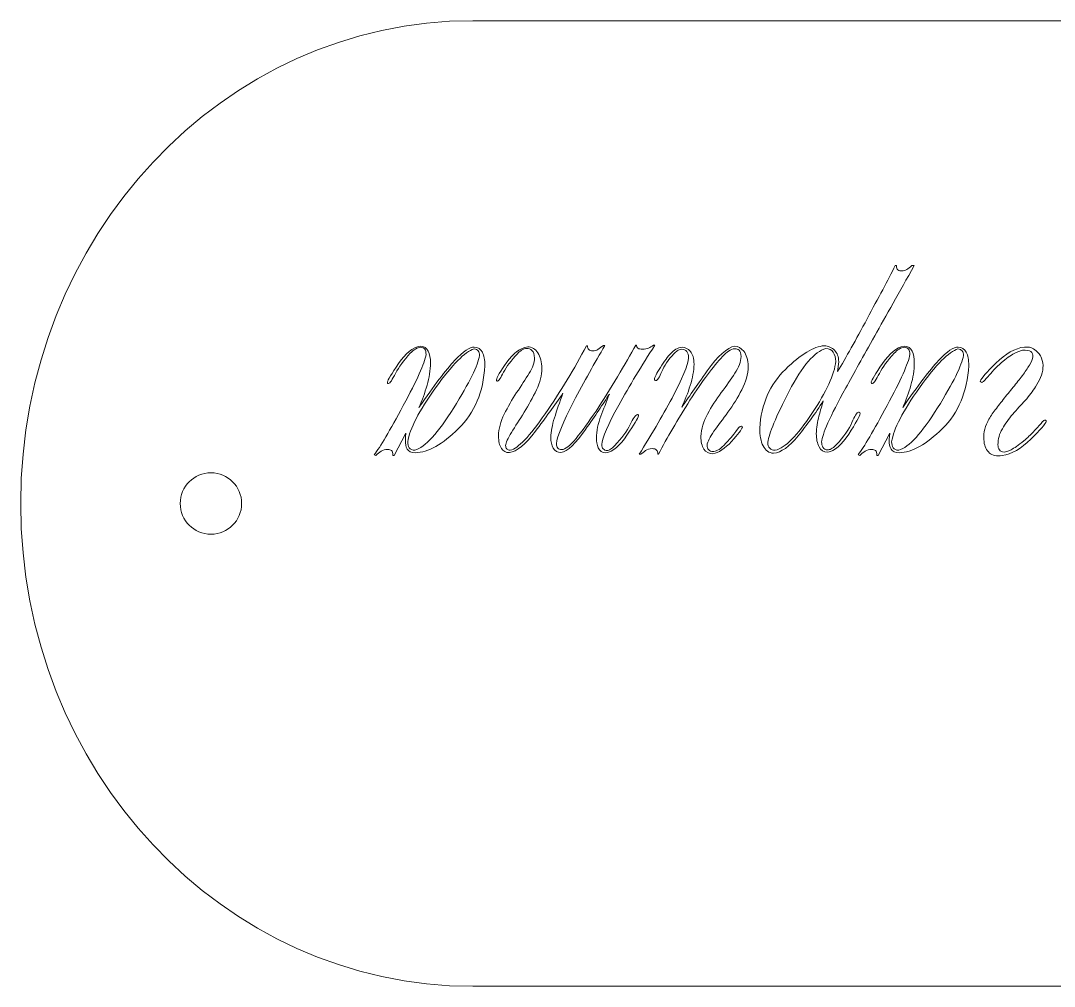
# Model space of a CAD drawing. Header units: centimetres. Extents: x -34.6 to 30.5, y -3.3 to 7.
# Drawn here: x 17.113 to 20.645, y -3.259 to 0.041 of the extents above; entities that cross this region are included whole.
import ezdxf

# ---------------------------------------------------------------- set-up
doc = ezdxf.new("R2010")
doc.units = ezdxf.units.CM
doc.header["$MEASUREMENT"] = 0
doc.layers.add('layer 1', color=7, linetype='Continuous')

msp = doc.modelspace()

# ---------------------------------------------------------------- linework, layer by layer
at = {"layer": 'layer 1', "color": 250, "lineweight": 9}
for points, knots in [([(18.65834, 0.04103), (18.65834, 0.04103), (25.86834, 0.04103), (25.86834, 0.04103), (25.86834, 0.04103), (26.72161, 0.04103), (27.41334, -0.6977), (27.41334, -1.60897), (27.41334, -1.60897), (27.41334, -2.52024), (26.72161, -3.25897), (25.86834, -3.25897), (25.86834, -3.25897), (25.86834, -3.25897), (18.65834, -3.25897), (18.65834, -3.25897), (18.65834, -3.25897), (17.80507, -3.25897), (17.11334, -2.52024), (17.11334, -1.60897), (17.11334, -1.60897), (17.11334, -0.6977), (17.80507, 0.04103), (18.65834, 0.04103)], [0, 0, 0, 0, 0.1428571, 0.1428571, 0.1428571, 0.1428571, 0.2857143, 0.2857143, 0.2857143, 0.2857143, 0.4285714, 0.4285714, 0.4285714, 0.4285714, 0.5714286, 0.5714286, 0.5714286, 0.5714286, 0.7142857, 0.7142857, 0.7142857, 0.7142857, 1, 1, 1, 1]), ([(17.76334, -1.50397), (17.82133, -1.50397), (17.86834, -1.55098), (17.86834, -1.60897), (17.86834, -1.60897), (17.86834, -1.66696), (17.82133, -1.71397), (17.76334, -1.71397), (17.76334, -1.71397), (17.70535, -1.71397), (17.65834, -1.66696), (17.65834, -1.60897), (17.65834, -1.60897), (17.65834, -1.55098), (17.70535, -1.50397), (17.76334, -1.50397)], [0, 0, 0, 0, 0.2, 0.2, 0.2, 0.2, 0.4, 0.4, 0.4, 0.4, 0.6, 0.6, 0.6, 0.6, 1, 1, 1, 1])]:
    msp.add_open_spline(points, degree=3, knots=knots, dxfattribs=at)
at = {"layer": 'layer 1', "color": 242, "lineweight": 9}
for points, knots in [([(19.89991, -1.40881), (19.92619, -1.38023), (19.94383, -1.35466), (19.95318, -1.33226), (19.95318, -1.33226), (19.96253, -1.30986), (19.97011, -1.29804), (19.97593, -1.29663), (19.97593, -1.29663), (19.97805, -1.29663), (19.97929, -1.29698), (19.97999, -1.29768), (19.97999, -1.29768), (19.9807, -1.29839), (19.98105, -1.29945), (19.98105, -1.30086), (19.98105, -1.30086), (19.97929, -1.31144), (19.96641, -1.33508), (19.94224, -1.37177), (19.94224, -1.37177), (19.91825, -1.40846), (19.89444, -1.42927), (19.87098, -1.43403), (19.87098, -1.43403), (19.85687, -1.43368), (19.84682, -1.42733), (19.84082, -1.41516), (19.84082, -1.41516), (19.83465, -1.40299), (19.83165, -1.38817), (19.83165, -1.37053), (19.83165, -1.37053), (19.832, -1.3499), (19.835, -1.32979), (19.84047, -1.31038), (19.84047, -1.31038), (19.84593, -1.29098), (19.85105, -1.2737), (19.85546, -1.25853), (19.85546, -1.25853), (19.8283, -1.30086), (19.79954, -1.34072), (19.76938, -1.37776), (19.76938, -1.37776), (19.73922, -1.41498), (19.71135, -1.43474), (19.68577, -1.43721), (19.68577, -1.43721), (19.6699, -1.4365), (19.6579, -1.42804), (19.64997, -1.41198), (19.64997, -1.41198), (19.64203, -1.39576), (19.63815, -1.37582), (19.63815, -1.35201), (19.63815, -1.35201), (19.64362, -1.26946), (19.6729, -1.20226), (19.72581, -1.15058), (19.72581, -1.15058), (19.77891, -1.09889), (19.823, -1.07208), (19.85863, -1.06997), (19.85863, -1.06997), (19.8731, -1.07067), (19.88492, -1.07579), (19.89391, -1.08531), (19.89391, -1.08531), (19.90309, -1.09466), (19.90785, -1.10771), (19.9082, -1.12429), (19.9082, -1.12429), (19.9082, -1.12429), (19.90414, -1.15834), (19.90414, -1.15834), (19.90414, -1.15834), (19.93307, -1.11018), (19.96676, -1.05003), (20.00539, -0.97789), (20.00539, -0.97789), (20.04402, -0.90575), (20.07595, -0.84507), (20.10152, -0.79586), (20.10152, -0.79586), (20.10152, -0.79586), (20.10558, -0.79586), (20.10558, -0.79586), (20.10558, -0.79586), (20.10523, -0.80309), (20.10681, -0.80803), (20.11034, -0.8105), (20.11034, -0.8105), (20.11369, -0.81314), (20.11846, -0.81438), (20.12481, -0.81403), (20.12481, -0.81403), (20.12957, -0.81438), (20.13486, -0.81297), (20.1405, -0.80979), (20.1405, -0.80979), (20.14615, -0.80662), (20.15215, -0.80203), (20.15832, -0.79586), (20.15832, -0.79586), (20.15832, -0.79586), (20.16608, -0.79586), (20.16608, -0.79586), (20.16608, -0.79586), (20.1151, -0.88705), (20.07013, -0.96731), (20.03114, -1.03645), (20.03114, -1.03645), (19.99234, -1.1056), (19.95935, -1.16469), (19.93254, -1.2139), (19.93254, -1.2139), (19.90555, -1.26294), (19.88527, -1.3028), (19.87151, -1.33331), (19.87151, -1.33331), (19.85775, -1.36401), (19.85052, -1.3857), (19.84982, -1.3984), (19.84982, -1.3984), (19.84982, -1.40528), (19.8514, -1.41146), (19.8544, -1.41692), (19.8544, -1.41692), (19.85758, -1.42257), (19.86269, -1.42539), (19.86992, -1.42574), (19.86992, -1.42574), (19.8738, -1.42574), (19.87804, -1.42468), (19.88262, -1.42239), (19.88262, -1.42239), (19.88721, -1.4201), (19.89303, -1.41569), (19.89991, -1.40881)], [0, 0, 0, 0, 0.0277778, 0.0277778, 0.0277778, 0.0277778, 0.0555556, 0.0555556, 0.0555556, 0.0555556, 0.0833333, 0.0833333, 0.0833333, 0.0833333, 0.1111111, 0.1111111, 0.1111111, 0.1111111, 0.1388889, 0.1388889, 0.1388889, 0.1388889, 0.1666667, 0.1666667, 0.1666667, 0.1666667, 0.1944444, 0.1944444, 0.1944444, 0.1944444, 0.2222222, 0.2222222, 0.2222222, 0.2222222, 0.25, 0.25, 0.25, 0.25, 0.2777778, 0.2777778, 0.2777778, 0.2777778, 0.3055556, 0.3055556, 0.3055556, 0.3055556, 0.3333333, 0.3333333, 0.3333333, 0.3333333, 0.3611111, 0.3611111, 0.3611111, 0.3611111, 0.3888889, 0.3888889, 0.3888889, 0.3888889, 0.4166667, 0.4166667, 0.4166667, 0.4166667, 0.4444444, 0.4444444, 0.4444444, 0.4444444, 0.4722222, 0.4722222, 0.4722222, 0.4722222, 0.5, 0.5, 0.5, 0.5, 0.5277778, 0.5277778, 0.5277778, 0.5277778, 0.5555556, 0.5555556, 0.5555556, 0.5555556, 0.5833333, 0.5833333, 0.5833333, 0.5833333, 0.6111111, 0.6111111, 0.6111111, 0.6111111, 0.6388889, 0.6388889, 0.6388889, 0.6388889, 0.6666667, 0.6666667, 0.6666667, 0.6666667, 0.6944444, 0.6944444, 0.6944444, 0.6944444, 0.7222222, 0.7222222, 0.7222222, 0.7222222, 0.75, 0.75, 0.75, 0.75, 0.7777778, 0.7777778, 0.7777778, 0.7777778, 0.8055556, 0.8055556, 0.8055556, 0.8055556, 0.8333333, 0.8333333, 0.8333333, 0.8333333, 0.8611111, 0.8611111, 0.8611111, 0.8611111, 0.8888889, 0.8888889, 0.8888889, 0.8888889, 0.9166667, 0.9166667, 0.9166667, 0.9166667, 0.9444444, 0.9444444, 0.9444444, 0.9444444, 1, 1, 1, 1]), ([(18.6994, -1.1384), (18.69411, -1.2273), (18.6643, -1.29874), (18.60945, -1.35272), (18.60945, -1.35272), (18.55459, -1.40669), (18.50555, -1.43439), (18.46216, -1.4358), (18.46216, -1.4358), (18.4477, -1.43544), (18.43817, -1.43103), (18.43376, -1.42274), (18.43376, -1.42274), (18.42935, -1.41463), (18.42724, -1.40511), (18.42759, -1.39435), (18.42759, -1.39435), (18.42759, -1.38923), (18.42794, -1.38376), (18.42865, -1.37812), (18.42865, -1.37812), (18.42935, -1.37247), (18.42953, -1.36947), (18.42953, -1.36912), (18.42953, -1.36912), (18.42953, -1.36912), (18.38931, -1.44462), (18.38931, -1.44462), (18.38931, -1.44462), (18.38931, -1.44462), (18.38525, -1.44462), (18.38525, -1.44462), (18.38525, -1.44462), (18.38525, -1.43597), (18.38367, -1.43033), (18.38049, -1.42786), (18.38049, -1.42786), (18.37749, -1.42521), (18.37291, -1.42416), (18.36709, -1.42451), (18.36709, -1.42451), (18.3588, -1.42451), (18.35156, -1.42645), (18.34504, -1.43033), (18.34504, -1.43033), (18.33869, -1.43439), (18.33269, -1.43915), (18.32669, -1.44462), (18.32669, -1.44462), (18.32669, -1.44462), (18.32158, -1.4425), (18.32158, -1.4425), (18.32158, -1.4425), (18.34116, -1.41622), (18.37414, -1.3603), (18.42053, -1.2744), (18.42053, -1.2744), (18.46692, -1.18868), (18.49285, -1.13029), (18.49832, -1.0996), (18.49832, -1.0996), (18.49832, -1.09201), (18.49691, -1.08602), (18.49391, -1.08178), (18.49391, -1.08178), (18.49109, -1.07737), (18.48615, -1.07526), (18.47927, -1.07526), (18.47927, -1.07526), (18.47398, -1.07526), (18.46833, -1.0772), (18.46198, -1.08125), (18.46198, -1.08125), (18.45546, -1.08514), (18.44981, -1.0899), (18.44452, -1.09537), (18.44452, -1.09537), (18.42212, -1.11953), (18.40536, -1.14246), (18.39425, -1.16433), (18.39425, -1.16433), (18.38296, -1.18621), (18.37502, -1.19785), (18.37026, -1.19926), (18.37026, -1.19926), (18.36815, -1.19926), (18.36691, -1.19873), (18.36656, -1.1975), (18.36656, -1.1975), (18.3662, -1.19626), (18.36603, -1.19503), (18.36603, -1.19361), (18.36603, -1.19361), (18.36779, -1.18709), (18.38067, -1.1661), (18.40448, -1.13082), (18.40448, -1.13082), (18.42847, -1.09554), (18.45299, -1.07561), (18.47821, -1.07102), (18.47821, -1.07102), (18.49162, -1.07173), (18.50097, -1.07737), (18.50608, -1.08813), (18.50608, -1.08813), (18.5112, -1.09872), (18.51367, -1.1123), (18.51331, -1.12853), (18.51331, -1.12853), (18.51296, -1.15357), (18.50908, -1.17915), (18.50167, -1.20508), (18.50167, -1.20508), (18.49426, -1.23083), (18.48509, -1.25623), (18.47398, -1.2811), (18.47398, -1.2811), (18.52566, -1.20561), (18.56641, -1.15199), (18.59604, -1.12041), (18.59604, -1.12041), (18.62567, -1.08902), (18.64807, -1.07349), (18.66324, -1.0742), (18.66324, -1.0742), (18.67594, -1.0749), (18.68512, -1.08073), (18.69076, -1.09184), (18.69076, -1.09184), (18.69658, -1.10277), (18.6994, -1.1183), (18.6994, -1.1384)], [0, 0, 0, 0, 0.0294118, 0.0294118, 0.0294118, 0.0294118, 0.0588235, 0.0588235, 0.0588235, 0.0588235, 0.0882353, 0.0882353, 0.0882353, 0.0882353, 0.1176471, 0.1176471, 0.1176471, 0.1176471, 0.1470588, 0.1470588, 0.1470588, 0.1470588, 0.1764706, 0.1764706, 0.1764706, 0.1764706, 0.2058824, 0.2058824, 0.2058824, 0.2058824, 0.2352941, 0.2352941, 0.2352941, 0.2352941, 0.2647059, 0.2647059, 0.2647059, 0.2647059, 0.2941176, 0.2941176, 0.2941176, 0.2941176, 0.3235294, 0.3235294, 0.3235294, 0.3235294, 0.3529412, 0.3529412, 0.3529412, 0.3529412, 0.3823529, 0.3823529, 0.3823529, 0.3823529, 0.4117647, 0.4117647, 0.4117647, 0.4117647, 0.4411765, 0.4411765, 0.4411765, 0.4411765, 0.4705882, 0.4705882, 0.4705882, 0.4705882, 0.5, 0.5, 0.5, 0.5, 0.5294118, 0.5294118, 0.5294118, 0.5294118, 0.5588235, 0.5588235, 0.5588235, 0.5588235, 0.5882353, 0.5882353, 0.5882353, 0.5882353, 0.6176471, 0.6176471, 0.6176471, 0.6176471, 0.6470588, 0.6470588, 0.6470588, 0.6470588, 0.6764706, 0.6764706, 0.6764706, 0.6764706, 0.7058824, 0.7058824, 0.7058824, 0.7058824, 0.7352941, 0.7352941, 0.7352941, 0.7352941, 0.7647059, 0.7647059, 0.7647059, 0.7647059, 0.7941176, 0.7941176, 0.7941176, 0.7941176, 0.8235294, 0.8235294, 0.8235294, 0.8235294, 0.8529412, 0.8529412, 0.8529412, 0.8529412, 0.8823529, 0.8823529, 0.8823529, 0.8823529, 0.9117647, 0.9117647, 0.9117647, 0.9117647, 0.9411765, 0.9411765, 0.9411765, 0.9411765, 1, 1, 1, 1]), ([(18.66219, -1.0809), (18.63149, -1.0899), (18.58775, -1.134), (18.53095, -1.21355), (18.53095, -1.21355), (18.47398, -1.29292), (18.44241, -1.35431), (18.43588, -1.3977), (18.43588, -1.3977), (18.43588, -1.40634), (18.43764, -1.41322), (18.44117, -1.41869), (18.44117, -1.41869), (18.44487, -1.42398), (18.45122, -1.4268), (18.46004, -1.42715), (18.46004, -1.42715), (18.49497, -1.41657), (18.53907, -1.36824), (18.59269, -1.28251), (18.59269, -1.28251), (18.64631, -1.19661), (18.67577, -1.13699), (18.68124, -1.10313), (18.68124, -1.10313), (18.68124, -1.09695), (18.67965, -1.09166), (18.67665, -1.08743), (18.67665, -1.08743), (18.67347, -1.08302), (18.66871, -1.0809), (18.66219, -1.0809)], [0, 0, 0, 0, 0.1111111, 0.1111111, 0.1111111, 0.1111111, 0.2222222, 0.2222222, 0.2222222, 0.2222222, 0.3333333, 0.3333333, 0.3333333, 0.3333333, 0.4444444, 0.4444444, 0.4444444, 0.4444444, 0.5555556, 0.5555556, 0.5555556, 0.5555556, 0.6666667, 0.6666667, 0.6666667, 0.6666667, 0.7777778, 0.7777778, 0.7777778, 0.7777778, 1, 1, 1, 1]), ([(18.77014, -1.4111), (18.77014, -1.41551), (18.77137, -1.41939), (18.77384, -1.42239), (18.77384, -1.42239), (18.77614, -1.42557), (18.78037, -1.42715), (18.78619, -1.42715), (18.78619, -1.42715), (18.8123, -1.42133), (18.85216, -1.37971), (18.90525, -1.30262), (18.90525, -1.30262), (18.95852, -1.22536), (19.00562, -1.14793), (19.04672, -1.06997), (19.04672, -1.06997), (19.04672, -1.06997), (19.04972, -1.06997), (19.04972, -1.06997), (19.04972, -1.06997), (19.04972, -1.07579), (19.05113, -1.0802), (19.05395, -1.08302), (19.05395, -1.08302), (19.05659, -1.08602), (19.06136, -1.08743), (19.06788, -1.08743), (19.06788, -1.08743), (19.07476, -1.08743), (19.08058, -1.08584), (19.0857, -1.08231), (19.0857, -1.08231), (19.09064, -1.07879), (19.09699, -1.07438), (19.10457, -1.06891), (19.10457, -1.06891), (19.10457, -1.06891), (19.10916, -1.06891), (19.10916, -1.06891), (19.10916, -1.06891), (19.07441, -1.12782), (19.03878, -1.19203), (19.00244, -1.26135), (19.00244, -1.26135), (18.96611, -1.33085), (18.94653, -1.37865), (18.94388, -1.40475), (18.94388, -1.40475), (18.94388, -1.41128), (18.94547, -1.41639), (18.94864, -1.41975), (18.94864, -1.41975), (18.952, -1.42327), (18.95641, -1.42486), (18.96187, -1.42486), (18.96187, -1.42486), (18.97387, -1.42416), (18.99027, -1.41146), (19.01073, -1.38676), (19.01073, -1.38676), (19.03119, -1.36189), (19.05395, -1.33067), (19.079, -1.29292), (19.079, -1.29292), (19.10387, -1.25517), (19.12839, -1.21602), (19.15237, -1.17562), (19.15237, -1.17562), (19.17619, -1.13505), (19.19735, -1.09925), (19.21552, -1.06785), (19.21552, -1.06785), (19.21552, -1.06785), (19.21711, -1.06785), (19.21711, -1.06785), (19.21711, -1.06785), (19.21781, -1.07261), (19.21958, -1.07614), (19.2224, -1.07843), (19.2224, -1.07843), (19.22505, -1.08073), (19.23051, -1.08178), (19.23828, -1.08178), (19.23828, -1.08178), (19.24621, -1.08178), (19.25292, -1.08055), (19.25856, -1.0779), (19.25856, -1.0779), (19.26403, -1.07526), (19.2695, -1.07191), (19.27496, -1.06785), (19.27496, -1.06785), (19.27496, -1.06785), (19.28026, -1.06785), (19.28026, -1.06785), (19.28026, -1.06785), (19.23475, -1.13805), (19.19365, -1.20649), (19.15678, -1.27299), (19.15678, -1.27299), (19.11992, -1.33931), (19.10034, -1.38429), (19.0984, -1.40775), (19.0984, -1.40775), (19.0984, -1.41392), (19.09999, -1.41886), (19.10351, -1.42239), (19.10351, -1.42239), (19.10687, -1.4261), (19.11163, -1.42786), (19.11745, -1.42786), (19.11745, -1.42786), (19.12045, -1.42786), (19.12433, -1.42645), (19.12874, -1.42345), (19.12874, -1.42345), (19.13332, -1.42063), (19.13791, -1.41675), (19.14267, -1.41181), (19.14267, -1.41181), (19.16719, -1.38535), (19.18483, -1.36118), (19.19541, -1.33949), (19.19541, -1.33949), (19.20617, -1.31779), (19.21446, -1.30633), (19.22028, -1.30492), (19.22028, -1.30492), (19.22169, -1.30492), (19.22275, -1.30527), (19.22346, -1.3058), (19.22346, -1.3058), (19.22399, -1.30633), (19.22434, -1.30756), (19.22434, -1.30968), (19.22434, -1.30968), (19.2224, -1.31744), (19.20917, -1.33931), (19.18483, -1.37512), (19.18483, -1.37512), (19.16066, -1.4111), (19.13632, -1.43139), (19.11233, -1.43615), (19.11233, -1.43615), (19.09981, -1.43509), (19.09134, -1.42909), (19.08676, -1.41833), (19.08676, -1.41833), (19.08199, -1.4074), (19.07988, -1.39681), (19.08023, -1.38658), (19.08023, -1.38658), (19.08094, -1.3603), (19.08605, -1.33508), (19.0954, -1.31091), (19.0954, -1.31091), (19.10493, -1.28657), (19.11463, -1.26135), (19.12468, -1.23524), (19.12468, -1.23524), (19.10334, -1.26823), (19.07617, -1.30862), (19.04301, -1.35625), (19.04301, -1.35625), (19.01003, -1.40405), (18.98181, -1.43033), (18.9587, -1.43509), (18.9587, -1.43509), (18.94706, -1.43474), (18.93841, -1.42945), (18.93295, -1.41939), (18.93295, -1.41939), (18.92748, -1.40916), (18.92466, -1.39717), (18.92466, -1.38341), (18.92466, -1.38341), (18.92501, -1.36348), (18.92924, -1.34108), (18.937, -1.31603), (18.937, -1.31603), (18.94494, -1.29116), (18.95464, -1.26311), (18.96611, -1.23207), (18.96611, -1.23207), (18.937, -1.27405), (18.90578, -1.31744), (18.87192, -1.36224), (18.87192, -1.36224), (18.83822, -1.40705), (18.80859, -1.43139), (18.78302, -1.43509), (18.78302, -1.43509), (18.77137, -1.43509), (18.7622, -1.43015), (18.75567, -1.42045), (18.75567, -1.42045), (18.74915, -1.41057), (18.7458, -1.39646), (18.7458, -1.37829), (18.7458, -1.37829), (18.7465, -1.35342), (18.75303, -1.32855), (18.76555, -1.30368), (18.76555, -1.30368), (18.7779, -1.27881), (18.79201, -1.25429), (18.80789, -1.23013), (18.80789, -1.23013), (18.82376, -1.20596), (18.83787, -1.18391), (18.85022, -1.16398), (18.85022, -1.16398), (18.86274, -1.14405), (18.86892, -1.12659), (18.86892, -1.11195), (18.86892, -1.11195), (18.86856, -1.09978), (18.86557, -1.09131), (18.8601, -1.08637), (18.8601, -1.08637), (18.85463, -1.08125), (18.84863, -1.07879), (18.84246, -1.07879), (18.84246, -1.07879), (18.83593, -1.07914), (18.82993, -1.08125), (18.82447, -1.08531), (18.82447, -1.08531), (18.81882, -1.08919), (18.81424, -1.09307), (18.81053, -1.09695), (18.81053, -1.09695), (18.78919, -1.11988), (18.77349, -1.14105), (18.76344, -1.16045), (18.76344, -1.16045), (18.75338, -1.17968), (18.7465, -1.18991), (18.7428, -1.19079), (18.7428, -1.19079), (18.74139, -1.19079), (18.74033, -1.19044), (18.73962, -1.18991), (18.73962, -1.18991), (18.73892, -1.1892), (18.73856, -1.18815), (18.73856, -1.18674), (18.73856, -1.18674), (18.73998, -1.17774), (18.75197, -1.15763), (18.77437, -1.12641), (18.77437, -1.12641), (18.79677, -1.09501), (18.82041, -1.0772), (18.84563, -1.07314), (18.84563, -1.07314), (18.85974, -1.07385), (18.87121, -1.0809), (18.88021, -1.09431), (18.88021, -1.09431), (18.8892, -1.10771), (18.89379, -1.12553), (18.89414, -1.14758), (18.89414, -1.14758), (18.89414, -1.17033), (18.88797, -1.19467), (18.87562, -1.2206), (18.87562, -1.2206), (18.8631, -1.24671), (18.84898, -1.27228), (18.83329, -1.29733), (18.83329, -1.29733), (18.81741, -1.32256), (18.80312, -1.34531), (18.79025, -1.36595), (18.79025, -1.36595), (18.77755, -1.38641), (18.77084, -1.4014), (18.77014, -1.4111)], [0, 0, 0, 0, 0.0140845, 0.0140845, 0.0140845, 0.0140845, 0.028169, 0.028169, 0.028169, 0.028169, 0.0422535, 0.0422535, 0.0422535, 0.0422535, 0.056338, 0.056338, 0.056338, 0.056338, 0.0704225, 0.0704225, 0.0704225, 0.0704225, 0.084507, 0.084507, 0.084507, 0.084507, 0.0985915, 0.0985915, 0.0985915, 0.0985915, 0.1126761, 0.1126761, 0.1126761, 0.1126761, 0.1267606, 0.1267606, 0.1267606, 0.1267606, 0.1408451, 0.1408451, 0.1408451, 0.1408451, 0.1549296, 0.1549296, 0.1549296, 0.1549296, 0.1690141, 0.1690141, 0.1690141, 0.1690141, 0.1830986, 0.1830986, 0.1830986, 0.1830986, 0.1971831, 0.1971831, 0.1971831, 0.1971831, 0.2112676, 0.2112676, 0.2112676, 0.2112676, 0.2253521, 0.2253521, 0.2253521, 0.2253521, 0.2394366, 0.2394366, 0.2394366, 0.2394366, 0.2535211, 0.2535211, 0.2535211, 0.2535211, 0.2676056, 0.2676056, 0.2676056, 0.2676056, 0.2816901, 0.2816901, 0.2816901, 0.2816901, 0.2957746, 0.2957746, 0.2957746, 0.2957746, 0.3098592, 0.3098592, 0.3098592, 0.3098592, 0.3239437, 0.3239437, 0.3239437, 0.3239437, 0.3380282, 0.3380282, 0.3380282, 0.3380282, 0.3521127, 0.3521127, 0.3521127, 0.3521127, 0.3661972, 0.3661972, 0.3661972, 0.3661972, 0.3802817, 0.3802817, 0.3802817, 0.3802817, 0.3943662, 0.3943662, 0.3943662, 0.3943662, 0.4084507, 0.4084507, 0.4084507, 0.4084507, 0.4225352, 0.4225352, 0.4225352, 0.4225352, 0.4366197, 0.4366197, 0.4366197, 0.4366197, 0.4507042, 0.4507042, 0.4507042, 0.4507042, 0.4647887, 0.4647887, 0.4647887, 0.4647887, 0.4788732, 0.4788732, 0.4788732, 0.4788732, 0.4929577, 0.4929577, 0.4929577, 0.4929577, 0.5070423, 0.5070423, 0.5070423, 0.5070423, 0.5211268, 0.5211268, 0.5211268, 0.5211268, 0.5352113, 0.5352113, 0.5352113, 0.5352113, 0.5492958, 0.5492958, 0.5492958, 0.5492958, 0.5633803, 0.5633803, 0.5633803, 0.5633803, 0.5774648, 0.5774648, 0.5774648, 0.5774648, 0.5915493, 0.5915493, 0.5915493, 0.5915493, 0.6056338, 0.6056338, 0.6056338, 0.6056338, 0.6197183, 0.6197183, 0.6197183, 0.6197183, 0.6338028, 0.6338028, 0.6338028, 0.6338028, 0.6478873, 0.6478873, 0.6478873, 0.6478873, 0.6619718, 0.6619718, 0.6619718, 0.6619718, 0.6760563, 0.6760563, 0.6760563, 0.6760563, 0.6901408, 0.6901408, 0.6901408, 0.6901408, 0.7042254, 0.7042254, 0.7042254, 0.7042254, 0.7183099, 0.7183099, 0.7183099, 0.7183099, 0.7323944, 0.7323944, 0.7323944, 0.7323944, 0.7464789, 0.7464789, 0.7464789, 0.7464789, 0.7605634, 0.7605634, 0.7605634, 0.7605634, 0.7746479, 0.7746479, 0.7746479, 0.7746479, 0.7887324, 0.7887324, 0.7887324, 0.7887324, 0.8028169, 0.8028169, 0.8028169, 0.8028169, 0.8169014, 0.8169014, 0.8169014, 0.8169014, 0.8309859, 0.8309859, 0.8309859, 0.8309859, 0.8450704, 0.8450704, 0.8450704, 0.8450704, 0.8591549, 0.8591549, 0.8591549, 0.8591549, 0.8732394, 0.8732394, 0.8732394, 0.8732394, 0.8873239, 0.8873239, 0.8873239, 0.8873239, 0.9014085, 0.9014085, 0.9014085, 0.9014085, 0.915493, 0.915493, 0.915493, 0.915493, 0.9295775, 0.9295775, 0.9295775, 0.9295775, 0.943662, 0.943662, 0.943662, 0.943662, 0.9577465, 0.9577465, 0.9577465, 0.9577465, 0.971831, 0.971831, 0.971831, 0.971831, 1, 1, 1, 1]), ([(19.57888, -1.34884), (19.57677, -1.35607), (19.56442, -1.37212), (19.54184, -1.39699), (19.54184, -1.39699), (19.51926, -1.42169), (19.49792, -1.4358), (19.47799, -1.43932), (19.47799, -1.43932), (19.46476, -1.43897), (19.4547, -1.4335), (19.44765, -1.42274), (19.44765, -1.42274), (19.44059, -1.41216), (19.43707, -1.39787), (19.43707, -1.37988), (19.43707, -1.37988), (19.43848, -1.35378), (19.44606, -1.3282), (19.45982, -1.30315), (19.45982, -1.30315), (19.47358, -1.27811), (19.48928, -1.25376), (19.50692, -1.23013), (19.50692, -1.23013), (19.52455, -1.20631), (19.54008, -1.18427), (19.55348, -1.16398), (19.55348, -1.16398), (19.56689, -1.14352), (19.57394, -1.12447), (19.57465, -1.10648), (19.57465, -1.10648), (19.5743, -1.09625), (19.572, -1.08919), (19.56795, -1.08531), (19.56795, -1.08531), (19.56389, -1.08161), (19.55895, -1.07984), (19.55348, -1.0802), (19.55348, -1.0802), (19.54554, -1.08055), (19.53831, -1.0832), (19.53179, -1.08796), (19.53179, -1.08796), (19.52526, -1.09272), (19.51838, -1.09889), (19.51115, -1.10648), (19.51115, -1.10648), (19.47958, -1.13999), (19.44253, -1.18991), (19.40002, -1.25641), (19.40002, -1.25641), (19.35751, -1.32291), (19.32153, -1.38429), (19.29225, -1.44038), (19.29225, -1.44038), (19.29225, -1.44038), (19.29031, -1.44038), (19.29031, -1.44038), (19.29031, -1.44038), (19.29031, -1.43456), (19.28872, -1.4298), (19.2859, -1.42645), (19.2859, -1.42645), (19.2829, -1.42292), (19.27796, -1.42133), (19.27108, -1.42133), (19.27108, -1.42133), (19.26156, -1.42169), (19.25397, -1.42398), (19.24833, -1.42821), (19.24833, -1.42821), (19.24286, -1.43262), (19.23739, -1.43668), (19.23192, -1.44038), (19.23192, -1.44038), (19.23192, -1.44038), (19.22663, -1.44038), (19.22663, -1.44038), (19.22663, -1.44038), (19.26597, -1.37759), (19.30336, -1.31374), (19.33864, -1.24847), (19.33864, -1.24847), (19.37392, -1.18338), (19.39279, -1.13752), (19.39526, -1.11089), (19.39526, -1.11089), (19.39526, -1.10207), (19.39314, -1.09484), (19.38891, -1.08972), (19.38891, -1.08972), (19.38485, -1.08461), (19.37921, -1.08196), (19.37198, -1.08196), (19.37198, -1.08196), (19.3658, -1.08231), (19.36069, -1.0839), (19.35663, -1.0869), (19.35663, -1.0869), (19.35275, -1.0899), (19.34887, -1.09325), (19.34499, -1.09695), (19.34499, -1.09695), (19.32576, -1.1183), (19.31201, -1.13876), (19.30389, -1.15798), (19.30389, -1.15798), (19.29595, -1.17739), (19.28925, -1.18762), (19.28414, -1.18903), (19.28414, -1.18903), (19.28237, -1.18903), (19.28096, -1.18868), (19.2799, -1.18797), (19.2799, -1.18797), (19.27884, -1.18726), (19.27832, -1.18621), (19.27832, -1.18497), (19.27832, -1.18497), (19.27937, -1.17809), (19.28643, -1.16433), (19.29931, -1.14387), (19.29931, -1.14387), (19.31218, -1.12324), (19.32435, -1.10701), (19.33582, -1.09484), (19.33582, -1.09484), (19.33988, -1.09043), (19.34534, -1.08619), (19.35205, -1.08196), (19.35205, -1.08196), (19.35875, -1.0779), (19.3658, -1.07561), (19.37304, -1.07526), (19.37304, -1.07526), (19.38397, -1.07526), (19.3935, -1.07984), (19.40143, -1.08919), (19.40143, -1.08919), (19.40937, -1.09854), (19.41343, -1.11318), (19.41378, -1.13311), (19.41378, -1.13311), (19.41343, -1.15587), (19.4092, -1.18003), (19.40091, -1.20561), (19.40091, -1.20561), (19.39262, -1.23101), (19.38291, -1.25588), (19.37198, -1.28005), (19.37198, -1.28005), (19.39332, -1.24865), (19.42225, -1.20737), (19.45894, -1.15604), (19.45894, -1.15604), (19.49563, -1.10489), (19.52702, -1.07649), (19.55366, -1.07102), (19.55366, -1.07102), (19.56424, -1.07138), (19.5743, -1.07737), (19.58382, -1.08884), (19.58382, -1.08884), (19.59317, -1.10048), (19.59829, -1.11759), (19.59899, -1.14035), (19.59899, -1.14035), (19.59829, -1.16733), (19.59105, -1.19397), (19.57729, -1.22025), (19.57729, -1.22025), (19.56354, -1.24671), (19.54784, -1.27211), (19.52985, -1.29663), (19.52985, -1.29663), (19.51203, -1.32097), (19.49598, -1.34302), (19.48187, -1.36224), (19.48187, -1.36224), (19.46793, -1.38165), (19.46, -1.39734), (19.45823, -1.40934), (19.45823, -1.40934), (19.45823, -1.41586), (19.46017, -1.42116), (19.46388, -1.42539), (19.46388, -1.42539), (19.46776, -1.42945), (19.47252, -1.43156), (19.47834, -1.43156), (19.47834, -1.43156), (19.48275, -1.43156), (19.48822, -1.42998), (19.49439, -1.42698), (19.49439, -1.42698), (19.50057, -1.4238), (19.50762, -1.41833), (19.51538, -1.4104), (19.51538, -1.4104), (19.53514, -1.38994), (19.54872, -1.37406), (19.55666, -1.3626), (19.55666, -1.3626), (19.56459, -1.35095), (19.57059, -1.34496), (19.57483, -1.3446), (19.57483, -1.3446), (19.57606, -1.3446), (19.57712, -1.34496), (19.57782, -1.34566), (19.57782, -1.34566), (19.57853, -1.34637), (19.57888, -1.34743), (19.57888, -1.34884)], [0, 0, 0, 0, 0.0181818, 0.0181818, 0.0181818, 0.0181818, 0.0363636, 0.0363636, 0.0363636, 0.0363636, 0.0545455, 0.0545455, 0.0545455, 0.0545455, 0.0727273, 0.0727273, 0.0727273, 0.0727273, 0.0909091, 0.0909091, 0.0909091, 0.0909091, 0.1090909, 0.1090909, 0.1090909, 0.1090909, 0.1272727, 0.1272727, 0.1272727, 0.1272727, 0.1454545, 0.1454545, 0.1454545, 0.1454545, 0.1636364, 0.1636364, 0.1636364, 0.1636364, 0.1818182, 0.1818182, 0.1818182, 0.1818182, 0.2, 0.2, 0.2, 0.2, 0.2181818, 0.2181818, 0.2181818, 0.2181818, 0.2363636, 0.2363636, 0.2363636, 0.2363636, 0.2545455, 0.2545455, 0.2545455, 0.2545455, 0.2727273, 0.2727273, 0.2727273, 0.2727273, 0.2909091, 0.2909091, 0.2909091, 0.2909091, 0.3090909, 0.3090909, 0.3090909, 0.3090909, 0.3272727, 0.3272727, 0.3272727, 0.3272727, 0.3454545, 0.3454545, 0.3454545, 0.3454545, 0.3636364, 0.3636364, 0.3636364, 0.3636364, 0.3818182, 0.3818182, 0.3818182, 0.3818182, 0.4, 0.4, 0.4, 0.4, 0.4181818, 0.4181818, 0.4181818, 0.4181818, 0.4363636, 0.4363636, 0.4363636, 0.4363636, 0.4545455, 0.4545455, 0.4545455, 0.4545455, 0.4727273, 0.4727273, 0.4727273, 0.4727273, 0.4909091, 0.4909091, 0.4909091, 0.4909091, 0.5090909, 0.5090909, 0.5090909, 0.5090909, 0.5272727, 0.5272727, 0.5272727, 0.5272727, 0.5454545, 0.5454545, 0.5454545, 0.5454545, 0.5636364, 0.5636364, 0.5636364, 0.5636364, 0.5818182, 0.5818182, 0.5818182, 0.5818182, 0.6, 0.6, 0.6, 0.6, 0.6181818, 0.6181818, 0.6181818, 0.6181818, 0.6363636, 0.6363636, 0.6363636, 0.6363636, 0.6545455, 0.6545455, 0.6545455, 0.6545455, 0.6727273, 0.6727273, 0.6727273, 0.6727273, 0.6909091, 0.6909091, 0.6909091, 0.6909091, 0.7090909, 0.7090909, 0.7090909, 0.7090909, 0.7272727, 0.7272727, 0.7272727, 0.7272727, 0.7454545, 0.7454545, 0.7454545, 0.7454545, 0.7636364, 0.7636364, 0.7636364, 0.7636364, 0.7818182, 0.7818182, 0.7818182, 0.7818182, 0.8, 0.8, 0.8, 0.8, 0.8181818, 0.8181818, 0.8181818, 0.8181818, 0.8363636, 0.8363636, 0.8363636, 0.8363636, 0.8545455, 0.8545455, 0.8545455, 0.8545455, 0.8727273, 0.8727273, 0.8727273, 0.8727273, 0.8909091, 0.8909091, 0.8909091, 0.8909091, 0.9090909, 0.9090909, 0.9090909, 0.9090909, 0.9272727, 0.9272727, 0.9272727, 0.9272727, 0.9454545, 0.9454545, 0.9454545, 0.9454545, 0.9636364, 0.9636364, 0.9636364, 0.9636364, 1, 1, 1, 1]), ([(19.89832, -1.12324), (19.89832, -1.11089), (19.89515, -1.10048), (19.88915, -1.09201), (19.88915, -1.09201), (19.88315, -1.08355), (19.87504, -1.07914), (19.86463, -1.07896), (19.86463, -1.07896), (19.82565, -1.0899), (19.78385, -1.13876), (19.73887, -1.22536), (19.73887, -1.22536), (19.69389, -1.31197), (19.66955, -1.37018), (19.66567, -1.39981), (19.66567, -1.39981), (19.66567, -1.40881), (19.66796, -1.41551), (19.67237, -1.42027), (19.67237, -1.42027), (19.67695, -1.42486), (19.68313, -1.42715), (19.69107, -1.42715), (19.69107, -1.42715), (19.72511, -1.41886), (19.76691, -1.37706), (19.81665, -1.30192), (19.81665, -1.30192), (19.86622, -1.2266), (19.89338, -1.16716), (19.89832, -1.12324)], [0, 0, 0, 0, 0.1111111, 0.1111111, 0.1111111, 0.1111111, 0.2222222, 0.2222222, 0.2222222, 0.2222222, 0.3333333, 0.3333333, 0.3333333, 0.3333333, 0.4444444, 0.4444444, 0.4444444, 0.4444444, 0.5555556, 0.5555556, 0.5555556, 0.5555556, 0.6666667, 0.6666667, 0.6666667, 0.6666667, 0.7777778, 0.7777778, 0.7777778, 0.7777778, 1, 1, 1, 1]), ([(20.35252, -1.1384), (20.34723, -1.2273), (20.31742, -1.29874), (20.26257, -1.35272), (20.26257, -1.35272), (20.20771, -1.40669), (20.15867, -1.43439), (20.11528, -1.4358), (20.11528, -1.4358), (20.10082, -1.43544), (20.09129, -1.43103), (20.08688, -1.42274), (20.08688, -1.42274), (20.08247, -1.41463), (20.08036, -1.40511), (20.08071, -1.39435), (20.08071, -1.39435), (20.08071, -1.38923), (20.08106, -1.38376), (20.08177, -1.37812), (20.08177, -1.37812), (20.08247, -1.37247), (20.08265, -1.36947), (20.08265, -1.36912), (20.08265, -1.36912), (20.08265, -1.36912), (20.04243, -1.44462), (20.04243, -1.44462), (20.04243, -1.44462), (20.04243, -1.44462), (20.03837, -1.44462), (20.03837, -1.44462), (20.03837, -1.44462), (20.03837, -1.43597), (20.03679, -1.43033), (20.03361, -1.42786), (20.03361, -1.42786), (20.03061, -1.42521), (20.02603, -1.42416), (20.02021, -1.42451), (20.02021, -1.42451), (20.01192, -1.42451), (20.00468, -1.42645), (19.99816, -1.43033), (19.99816, -1.43033), (19.99181, -1.43439), (19.98581, -1.43915), (19.97981, -1.44462), (19.97981, -1.44462), (19.97981, -1.44462), (19.9747, -1.4425), (19.9747, -1.4425), (19.9747, -1.4425), (19.99428, -1.41622), (20.02726, -1.3603), (20.07365, -1.2744), (20.07365, -1.2744), (20.12004, -1.18868), (20.14597, -1.13029), (20.15144, -1.0996), (20.15144, -1.0996), (20.15144, -1.09201), (20.15003, -1.08602), (20.14703, -1.08178), (20.14703, -1.08178), (20.14421, -1.07737), (20.13927, -1.07526), (20.13239, -1.07526), (20.13239, -1.07526), (20.1271, -1.07526), (20.12145, -1.0772), (20.1151, -1.08125), (20.1151, -1.08125), (20.10858, -1.08514), (20.10293, -1.0899), (20.09764, -1.09537), (20.09764, -1.09537), (20.07524, -1.11953), (20.05848, -1.14246), (20.04737, -1.16433), (20.04737, -1.16433), (20.03608, -1.18621), (20.02814, -1.19785), (20.02338, -1.19926), (20.02338, -1.19926), (20.02127, -1.19926), (20.02003, -1.19873), (20.01968, -1.1975), (20.01968, -1.1975), (20.01932, -1.19626), (20.01915, -1.19503), (20.01915, -1.19361), (20.01915, -1.19361), (20.02091, -1.18709), (20.03379, -1.1661), (20.0576, -1.13082), (20.0576, -1.13082), (20.08159, -1.09554), (20.10611, -1.07561), (20.13133, -1.07102), (20.13133, -1.07102), (20.14474, -1.07173), (20.15409, -1.07737), (20.1592, -1.08813), (20.1592, -1.08813), (20.16432, -1.09872), (20.16679, -1.1123), (20.16643, -1.12853), (20.16643, -1.12853), (20.16608, -1.15357), (20.1622, -1.17915), (20.15479, -1.20508), (20.15479, -1.20508), (20.14738, -1.23083), (20.13821, -1.25623), (20.1271, -1.2811), (20.1271, -1.2811), (20.17878, -1.20561), (20.21953, -1.15199), (20.24916, -1.12041), (20.24916, -1.12041), (20.27879, -1.08902), (20.30119, -1.07349), (20.31636, -1.0742), (20.31636, -1.0742), (20.32906, -1.0749), (20.33824, -1.08073), (20.34388, -1.09184), (20.34388, -1.09184), (20.3497, -1.10277), (20.35252, -1.1183), (20.35252, -1.1384)], [0, 0, 0, 0, 0.0294118, 0.0294118, 0.0294118, 0.0294118, 0.0588235, 0.0588235, 0.0588235, 0.0588235, 0.0882353, 0.0882353, 0.0882353, 0.0882353, 0.1176471, 0.1176471, 0.1176471, 0.1176471, 0.1470588, 0.1470588, 0.1470588, 0.1470588, 0.1764706, 0.1764706, 0.1764706, 0.1764706, 0.2058824, 0.2058824, 0.2058824, 0.2058824, 0.2352941, 0.2352941, 0.2352941, 0.2352941, 0.2647059, 0.2647059, 0.2647059, 0.2647059, 0.2941176, 0.2941176, 0.2941176, 0.2941176, 0.3235294, 0.3235294, 0.3235294, 0.3235294, 0.3529412, 0.3529412, 0.3529412, 0.3529412, 0.3823529, 0.3823529, 0.3823529, 0.3823529, 0.4117647, 0.4117647, 0.4117647, 0.4117647, 0.4411765, 0.4411765, 0.4411765, 0.4411765, 0.4705882, 0.4705882, 0.4705882, 0.4705882, 0.5, 0.5, 0.5, 0.5, 0.5294118, 0.5294118, 0.5294118, 0.5294118, 0.5588235, 0.5588235, 0.5588235, 0.5588235, 0.5882353, 0.5882353, 0.5882353, 0.5882353, 0.6176471, 0.6176471, 0.6176471, 0.6176471, 0.6470588, 0.6470588, 0.6470588, 0.6470588, 0.6764706, 0.6764706, 0.6764706, 0.6764706, 0.7058824, 0.7058824, 0.7058824, 0.7058824, 0.7352941, 0.7352941, 0.7352941, 0.7352941, 0.7647059, 0.7647059, 0.7647059, 0.7647059, 0.7941176, 0.7941176, 0.7941176, 0.7941176, 0.8235294, 0.8235294, 0.8235294, 0.8235294, 0.8529412, 0.8529412, 0.8529412, 0.8529412, 0.8823529, 0.8823529, 0.8823529, 0.8823529, 0.9117647, 0.9117647, 0.9117647, 0.9117647, 0.9411765, 0.9411765, 0.9411765, 0.9411765, 1, 1, 1, 1]), ([(20.31531, -1.0809), (20.28461, -1.0899), (20.24087, -1.134), (20.18407, -1.21355), (20.18407, -1.21355), (20.1271, -1.29292), (20.09553, -1.35431), (20.089, -1.3977), (20.089, -1.3977), (20.089, -1.40634), (20.09076, -1.41322), (20.09429, -1.41869), (20.09429, -1.41869), (20.09799, -1.42398), (20.10434, -1.4268), (20.11316, -1.42715), (20.11316, -1.42715), (20.14809, -1.41657), (20.19219, -1.36824), (20.24581, -1.28251), (20.24581, -1.28251), (20.29943, -1.19661), (20.32889, -1.13699), (20.33436, -1.10313), (20.33436, -1.10313), (20.33436, -1.09695), (20.33277, -1.09166), (20.32977, -1.08743), (20.32977, -1.08743), (20.32659, -1.08302), (20.32183, -1.0809), (20.31531, -1.0809)], [0, 0, 0, 0, 0.1111111, 0.1111111, 0.1111111, 0.1111111, 0.2222222, 0.2222222, 0.2222222, 0.2222222, 0.3333333, 0.3333333, 0.3333333, 0.3333333, 0.4444444, 0.4444444, 0.4444444, 0.4444444, 0.5555556, 0.5555556, 0.5555556, 0.5555556, 0.6666667, 0.6666667, 0.6666667, 0.6666667, 0.7777778, 0.7777778, 0.7777778, 0.7777778, 1, 1, 1, 1]), ([(20.58024, -1.21002), (20.57142, -1.22554), (20.5596, -1.24106), (20.54514, -1.25659), (20.54514, -1.25659), (20.53068, -1.27211), (20.51656, -1.28781), (20.50281, -1.30386), (20.50281, -1.30386), (20.48905, -1.31991), (20.47723, -1.33649), (20.46717, -1.35378), (20.46717, -1.35378), (20.45712, -1.37106), (20.45218, -1.38905), (20.45218, -1.4081), (20.45218, -1.4081), (20.45218, -1.41463), (20.45395, -1.42045), (20.4573, -1.42557), (20.4573, -1.42557), (20.46082, -1.43068), (20.46612, -1.43333), (20.47335, -1.43333), (20.47335, -1.43333), (20.47811, -1.43333), (20.48605, -1.43068), (20.49681, -1.42539), (20.49681, -1.42539), (20.50774, -1.41992), (20.52221, -1.40987), (20.54055, -1.39505), (20.54055, -1.39505), (20.55325, -1.38376), (20.56384, -1.37371), (20.57213, -1.36506), (20.57213, -1.36506), (20.58024, -1.3566), (20.58712, -1.34919), (20.59241, -1.34319), (20.59241, -1.34319), (20.59788, -1.3372), (20.60194, -1.33243), (20.60493, -1.32926), (20.60493, -1.32926), (20.60776, -1.32591), (20.61023, -1.32414), (20.61234, -1.32379), (20.61234, -1.32379), (20.61411, -1.32379), (20.61534, -1.32432), (20.61622, -1.32538), (20.61622, -1.32538), (20.61711, -1.32644), (20.61746, -1.32749), (20.61746, -1.32838), (20.61746, -1.32838), (20.61411, -1.33737), (20.59629, -1.35766), (20.56437, -1.38941), (20.56437, -1.38941), (20.53156, -1.42221), (20.4991, -1.44056), (20.46665, -1.44479), (20.46665, -1.44479), (20.4573, -1.44673), (20.44901, -1.44709), (20.44177, -1.4455), (20.44177, -1.4455), (20.43454, -1.44391), (20.42837, -1.44091), (20.42325, -1.4365), (20.42325, -1.4365), (20.41814, -1.43192), (20.41391, -1.42645), (20.41091, -1.41957), (20.41091, -1.41957), (20.40773, -1.41287), (20.40562, -1.40563), (20.40456, -1.3977), (20.40456, -1.3977), (20.40332, -1.38658), (20.4035, -1.3753), (20.40544, -1.3633), (20.40544, -1.3633), (20.40738, -1.35148), (20.41126, -1.34002), (20.41708, -1.32891), (20.41708, -1.32891), (20.42255, -1.31832), (20.42996, -1.3065), (20.43948, -1.29363), (20.43948, -1.29363), (20.44901, -1.28057), (20.45924, -1.26735), (20.47017, -1.25359), (20.47017, -1.25359), (20.48129, -1.23965), (20.49257, -1.22589), (20.50404, -1.21196), (20.50404, -1.21196), (20.51568, -1.19802), (20.52609, -1.18462), (20.53561, -1.17192), (20.53561, -1.17192), (20.54514, -1.15904), (20.55308, -1.14722), (20.5596, -1.13629), (20.5596, -1.13629), (20.56613, -1.12518), (20.57001, -1.11565), (20.57124, -1.10771), (20.57124, -1.10771), (20.57248, -1.09978), (20.57036, -1.09395), (20.56507, -1.0899), (20.56507, -1.0899), (20.55978, -1.08602), (20.55008, -1.08461), (20.53597, -1.08549), (20.53597, -1.08549), (20.53138, -1.08584), (20.52362, -1.08866), (20.51233, -1.09378), (20.51233, -1.09378), (20.50122, -1.09907), (20.48675, -1.10895), (20.46929, -1.12376), (20.46929, -1.12376), (20.45677, -1.13417), (20.44654, -1.1437), (20.43842, -1.15252), (20.43842, -1.15252), (20.43031, -1.16134), (20.42361, -1.16874), (20.41832, -1.17492), (20.41832, -1.17492), (20.41302, -1.18109), (20.40861, -1.18603), (20.40544, -1.18938), (20.40544, -1.18938), (20.40209, -1.19291), (20.39927, -1.19485), (20.3968, -1.1952), (20.3968, -1.1952), (20.39521, -1.1952), (20.3938, -1.19467), (20.39292, -1.19361), (20.39292, -1.19361), (20.39221, -1.19256), (20.39168, -1.1915), (20.39168, -1.19044), (20.39168, -1.19044), (20.39521, -1.18144), (20.41285, -1.16116), (20.44495, -1.12941), (20.44495, -1.12941), (20.47829, -1.09678), (20.51092, -1.07826), (20.54267, -1.0742), (20.54267, -1.0742), (20.54849, -1.0742), (20.55449, -1.07455), (20.56048, -1.07526), (20.56048, -1.07526), (20.56648, -1.07596), (20.57248, -1.07861), (20.5783, -1.08355), (20.5783, -1.08355), (20.58959, -1.09219), (20.59735, -1.10172), (20.60123, -1.11248), (20.60123, -1.11248), (20.60529, -1.12306), (20.6067, -1.134), (20.60599, -1.14528), (20.60599, -1.14528), (20.60511, -1.1564), (20.60229, -1.16751), (20.59735, -1.17862), (20.59735, -1.17862), (20.59259, -1.18956), (20.58694, -1.20014), (20.58024, -1.21002)], [0, 0, 0, 0, 0.0212766, 0.0212766, 0.0212766, 0.0212766, 0.0425532, 0.0425532, 0.0425532, 0.0425532, 0.0638298, 0.0638298, 0.0638298, 0.0638298, 0.0851064, 0.0851064, 0.0851064, 0.0851064, 0.106383, 0.106383, 0.106383, 0.106383, 0.1276596, 0.1276596, 0.1276596, 0.1276596, 0.1489362, 0.1489362, 0.1489362, 0.1489362, 0.1702128, 0.1702128, 0.1702128, 0.1702128, 0.1914894, 0.1914894, 0.1914894, 0.1914894, 0.212766, 0.212766, 0.212766, 0.212766, 0.2340426, 0.2340426, 0.2340426, 0.2340426, 0.2553191, 0.2553191, 0.2553191, 0.2553191, 0.2765957, 0.2765957, 0.2765957, 0.2765957, 0.2978723, 0.2978723, 0.2978723, 0.2978723, 0.3191489, 0.3191489, 0.3191489, 0.3191489, 0.3404255, 0.3404255, 0.3404255, 0.3404255, 0.3617021, 0.3617021, 0.3617021, 0.3617021, 0.3829787, 0.3829787, 0.3829787, 0.3829787, 0.4042553, 0.4042553, 0.4042553, 0.4042553, 0.4255319, 0.4255319, 0.4255319, 0.4255319, 0.4468085, 0.4468085, 0.4468085, 0.4468085, 0.4680851, 0.4680851, 0.4680851, 0.4680851, 0.4893617, 0.4893617, 0.4893617, 0.4893617, 0.5106383, 0.5106383, 0.5106383, 0.5106383, 0.5319149, 0.5319149, 0.5319149, 0.5319149, 0.5531915, 0.5531915, 0.5531915, 0.5531915, 0.5744681, 0.5744681, 0.5744681, 0.5744681, 0.5957447, 0.5957447, 0.5957447, 0.5957447, 0.6170213, 0.6170213, 0.6170213, 0.6170213, 0.6382979, 0.6382979, 0.6382979, 0.6382979, 0.6595745, 0.6595745, 0.6595745, 0.6595745, 0.6808511, 0.6808511, 0.6808511, 0.6808511, 0.7021277, 0.7021277, 0.7021277, 0.7021277, 0.7234043, 0.7234043, 0.7234043, 0.7234043, 0.7446809, 0.7446809, 0.7446809, 0.7446809, 0.7659574, 0.7659574, 0.7659574, 0.7659574, 0.787234, 0.787234, 0.787234, 0.787234, 0.8085106, 0.8085106, 0.8085106, 0.8085106, 0.8297872, 0.8297872, 0.8297872, 0.8297872, 0.8510638, 0.8510638, 0.8510638, 0.8510638, 0.8723404, 0.8723404, 0.8723404, 0.8723404, 0.893617, 0.893617, 0.893617, 0.893617, 0.9148936, 0.9148936, 0.9148936, 0.9148936, 0.9361702, 0.9361702, 0.9361702, 0.9361702, 0.9574468, 0.9574468, 0.9574468, 0.9574468, 1, 1, 1, 1])]:
    msp.add_open_spline(points, degree=3, knots=knots, dxfattribs=at)

doc.saveas('drawing.dxf')
